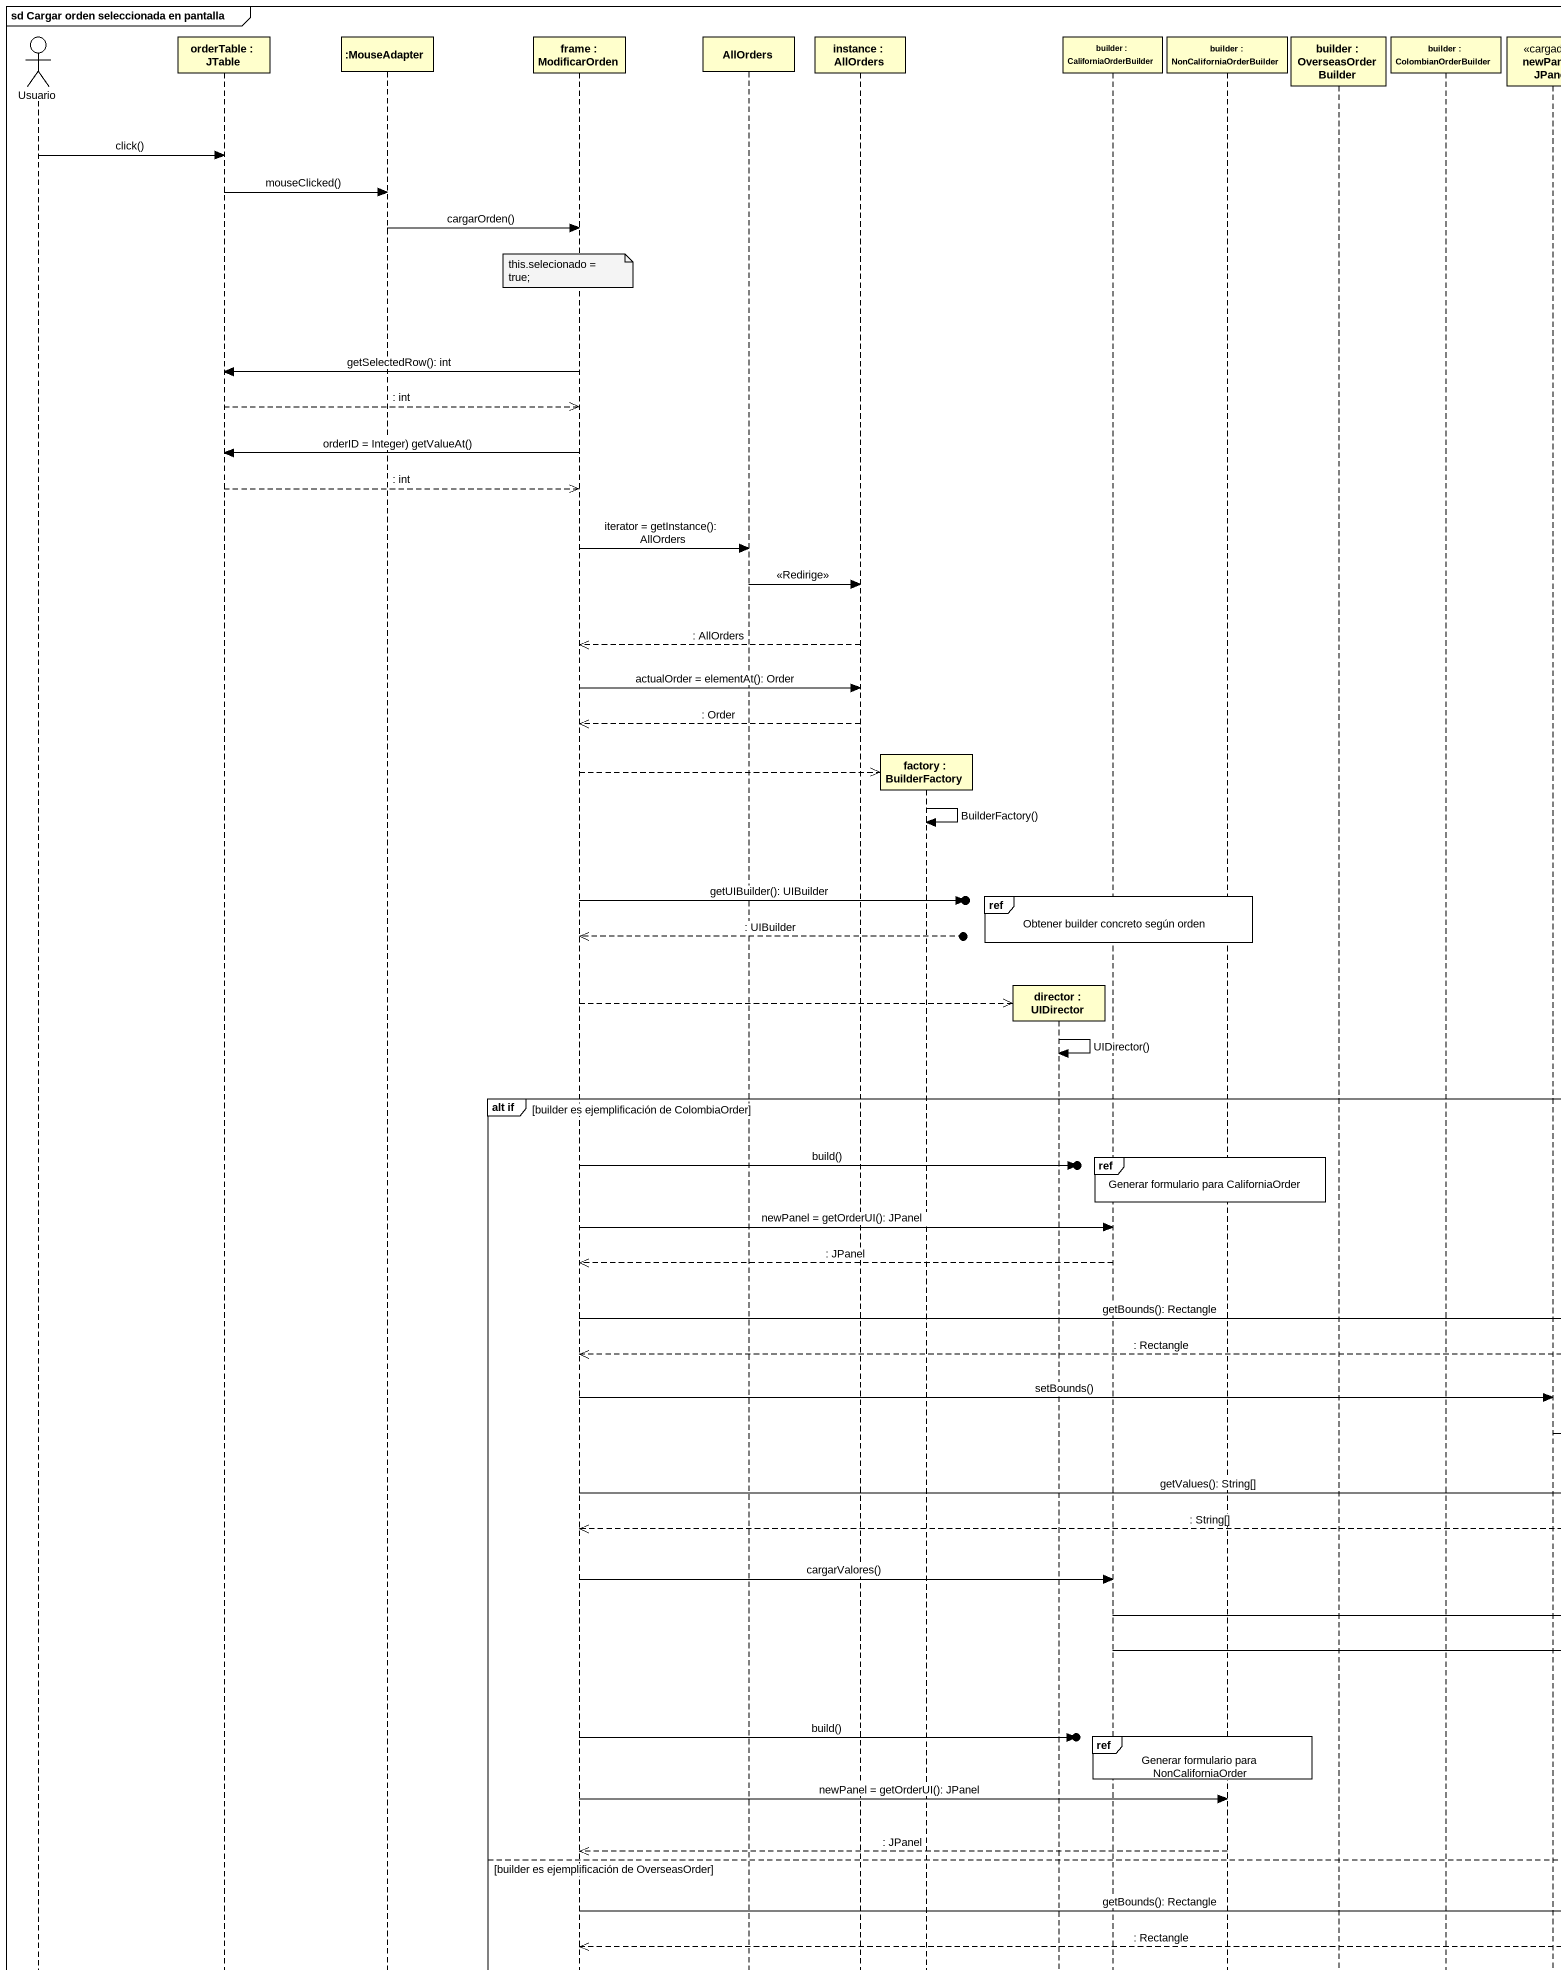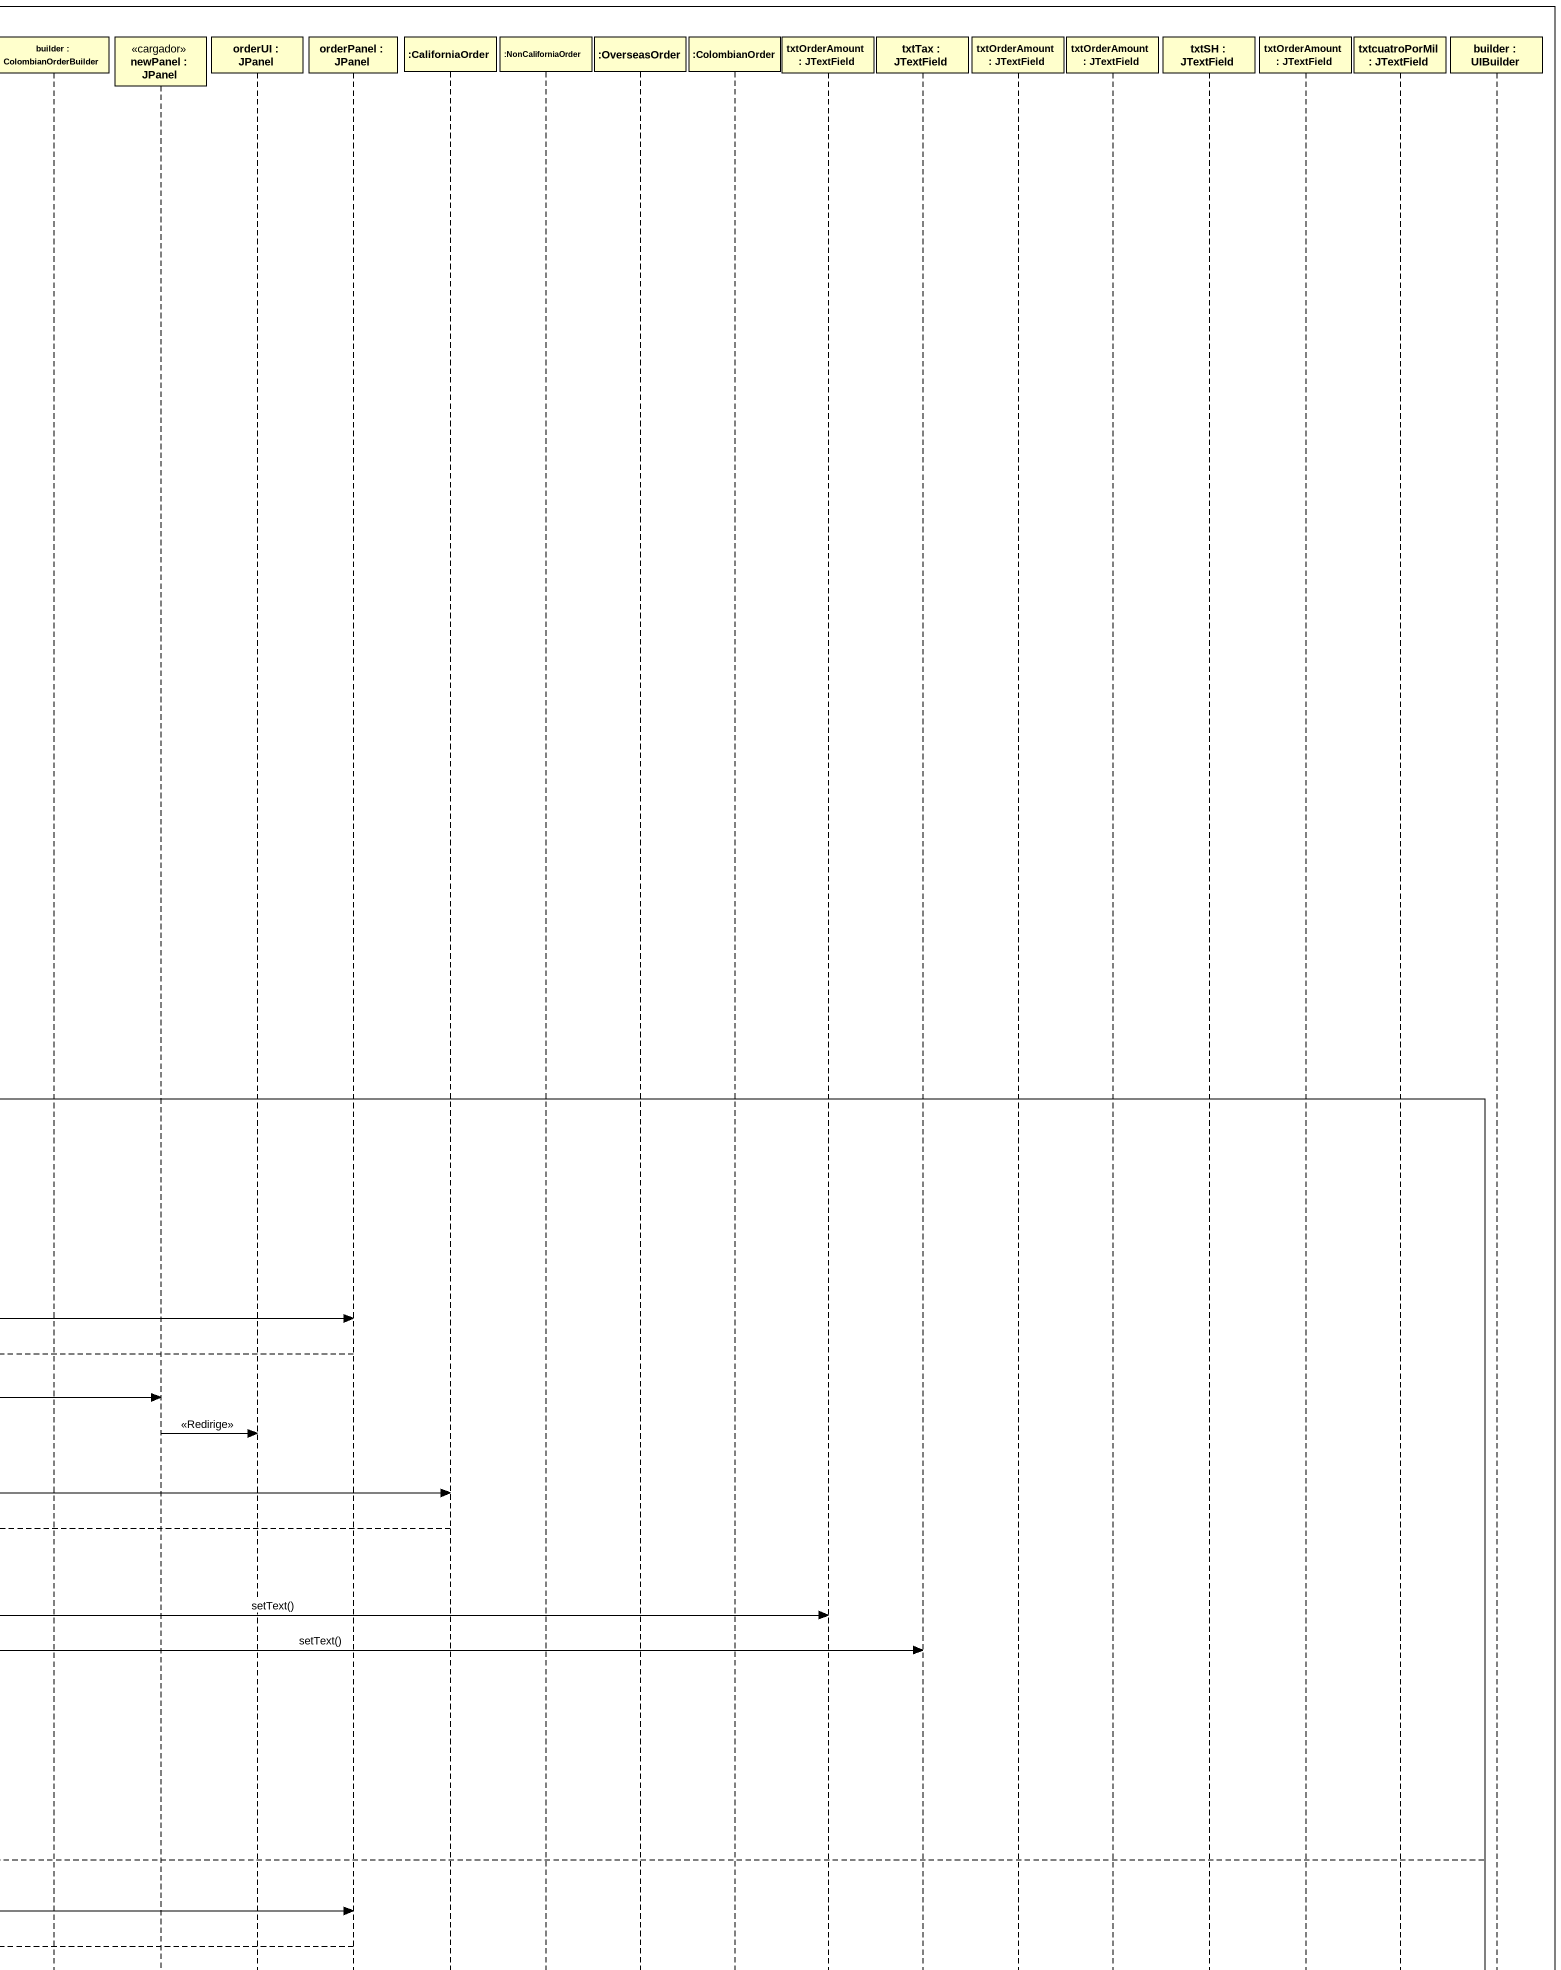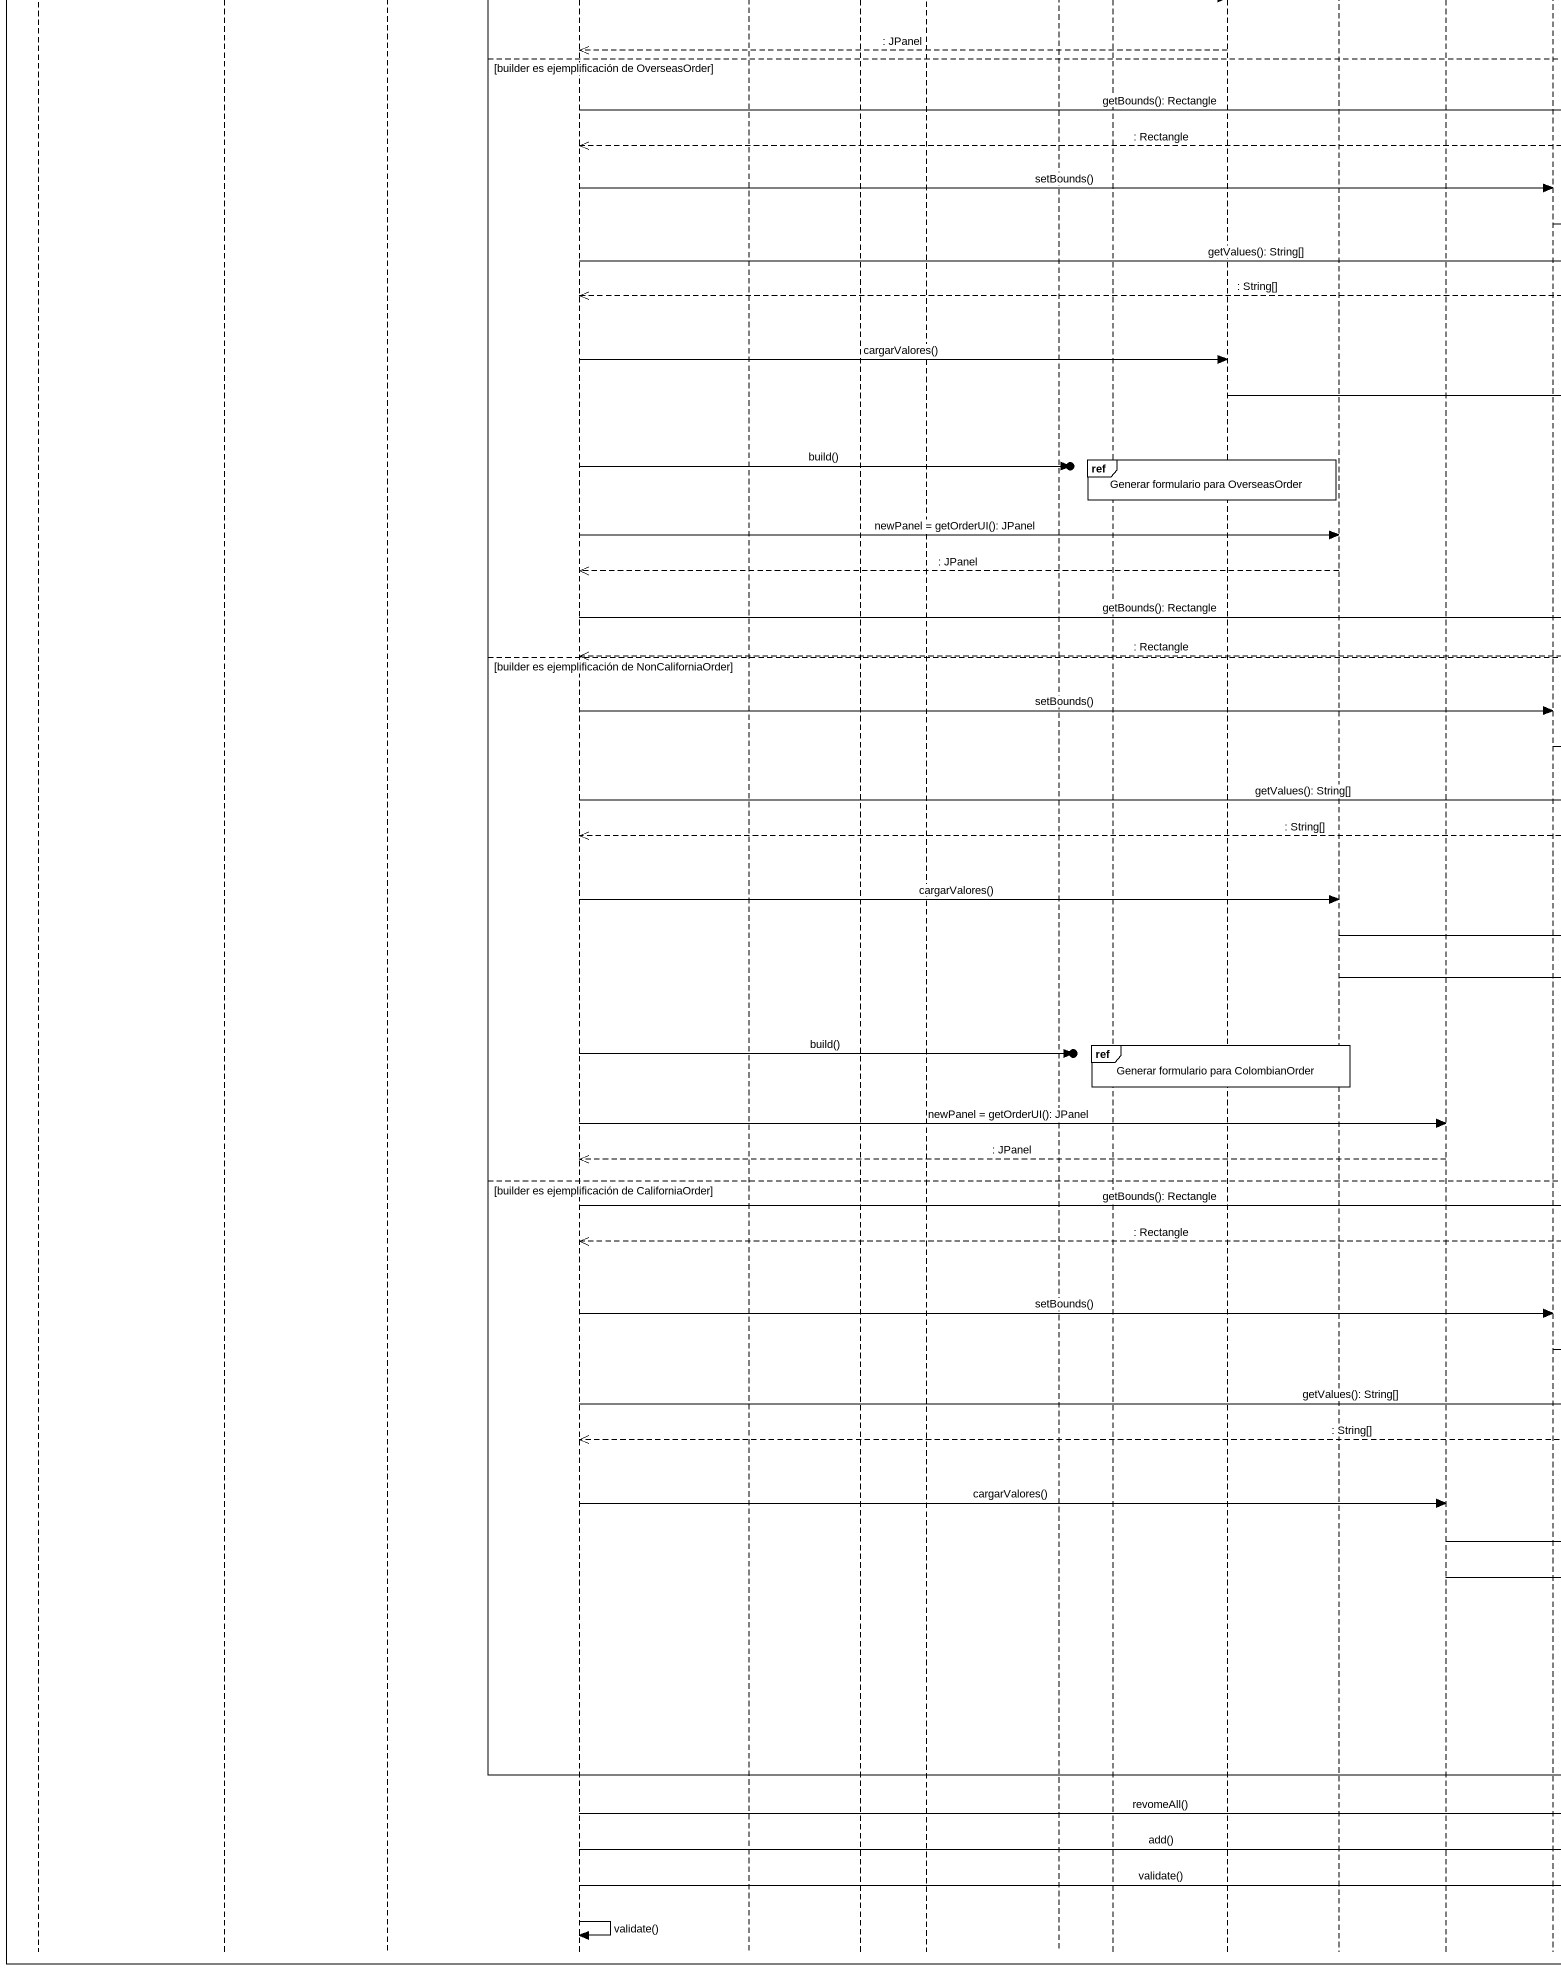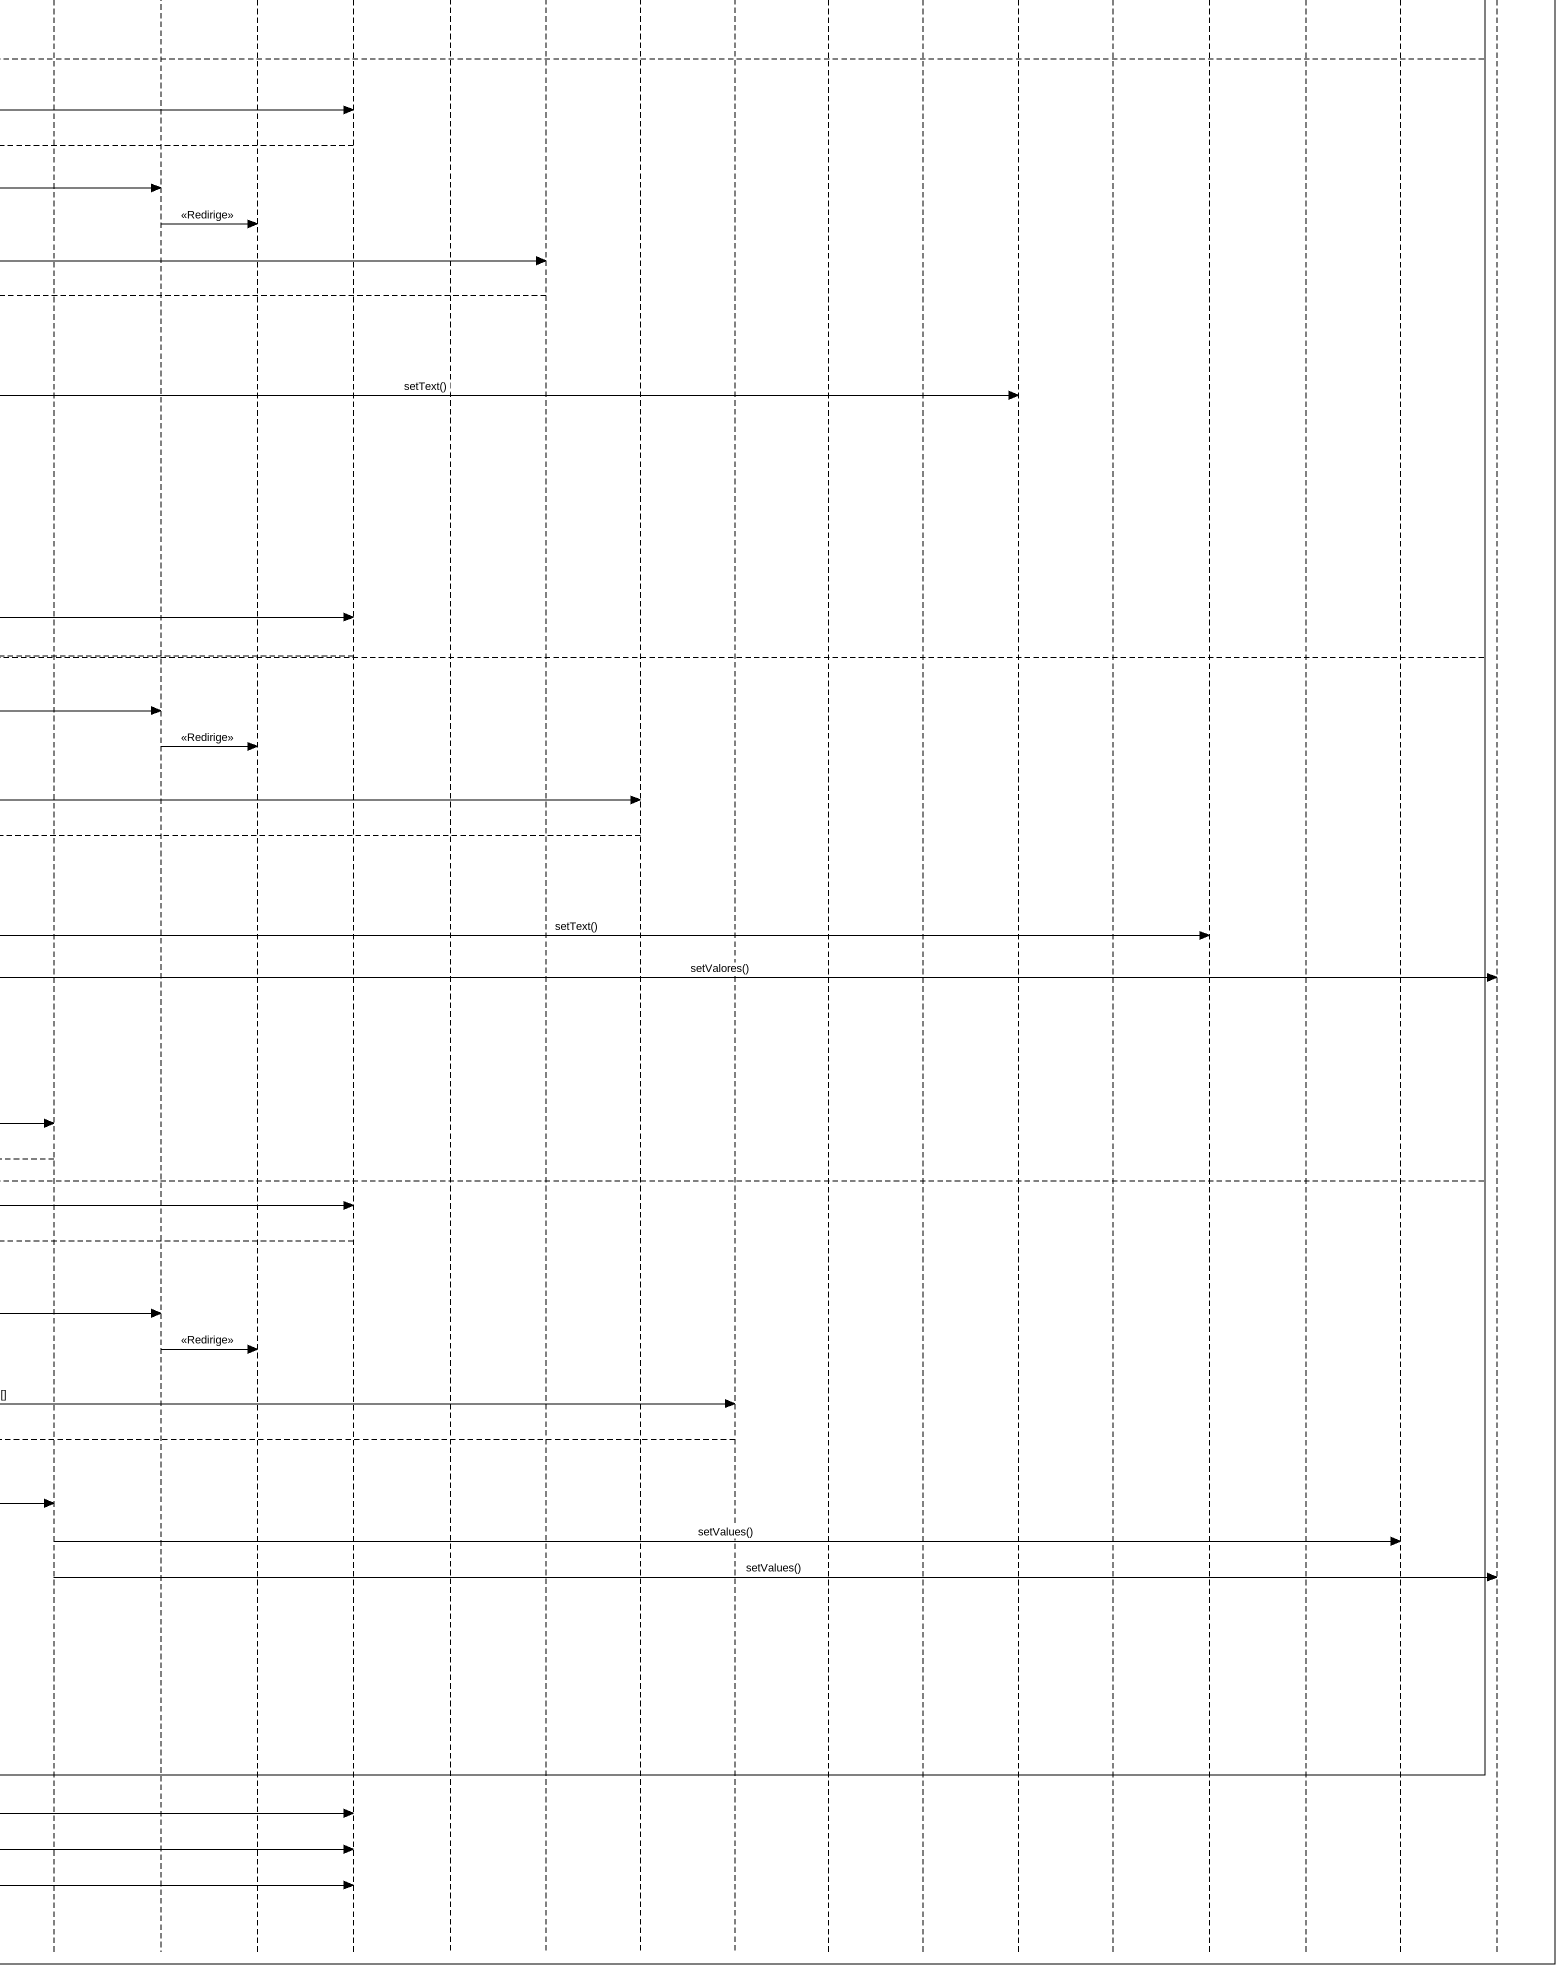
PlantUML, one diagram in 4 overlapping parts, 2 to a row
@startuml
mainframe sd Cargar orden seleccionada en pantalla
hide footbox
actor Usuario
participant "orderTable : JTable" as orderTable
participant ":MouseAdapter" as MouseAdapter
participant "frame : ModificarOrden" as frame_
participant AllOrders
participant "instance : AllOrders" as instance
participant "factory : BuilderFactory" as factory
participant "director : UIDirector" as director
participant "builder : CaliforniaOrderBuilder" as builder
participant "builder : NonCaliforniaOrderBuilder" as builder_2
participant "builder : OverseasOrderBuilder" as builder_3
participant "builder : ColombianOrderBuilder" as builder_4
participant "newPanel : JPanel" as newPanel <<cargador>>
participant "orderUI : JPanel" as orderUI
participant "orderPanel : JPanel" as orderPanel
participant ":CaliforniaOrder" as CaliforniaOrder
participant ":NonCaliforniaOrder" as NonCaliforniaOrder
participant ":OverseasOrder" as OverseasOrder
participant ":ColombianOrder" as ColombianOrder
participant "txtOrderAmount : JTextField" as txtOrderAmount
participant "txtTax : JTextField" as txtTax
participant "txtOrderAmount : JTextField" as txtOrderAmount_2
participant "txtOrderAmount : JTextField" as txtOrderAmount_3
participant "txtSH : JTextField" as txtSH
participant "txtOrderAmount : JTextField" as txtOrderAmount_4
participant "txtcuatroPorMil : JTextField" as txtcuatroPorMil
participant "builder : UIBuilder" as builder_5

Usuario -> orderTable : click()
orderTable -> MouseAdapter : mouseClicked()
MouseAdapter -> frame_ : cargarOrden()
note over frame_ : this.selecionado = true;
frame_ -> orderTable : getSelectedRow(): int
orderTable -->> frame_ : : int
frame_ -> orderTable : orderID = Integer) getValueAt()
orderTable -->> frame_ : : int
frame_ -> AllOrders : iterator = getInstance(): AllOrders
AllOrders -> instance : <<Redirige>>
instance -->> frame_ : : AllOrders
frame_ -> instance : actualOrder = elementAt(): Order
instance -->> frame_ : : Order
frame_ -->> factory **
factory -> factory : BuilderFactory()
ref over director, builder, builder_2 : Obtener builder concreto según orden
frame_ ->o] : getUIBuilder(): UIBuilder
frame_ <<--o] : : UIBuilder
frame_ -->> director **
director -> director : UIDirector()
group alt if [builder es ejemplificación de ColombiaOrder]
  ref over builder, builder_2 : Generar formulario para CaliforniaOrder
  frame_ ->o] : build()
  frame_ -> builder : newPanel = getOrderUI(): JPanel
  builder -->> frame_ : : JPanel
  frame_ -> orderPanel : getBounds(): Rectangle
  orderPanel -->> frame_ : : Rectangle
  frame_ -> newPanel : setBounds()
  newPanel -> orderUI : <<Redirige>>
  frame_ -> CaliforniaOrder : getValues(): String[]
  CaliforniaOrder -->> frame_ : : String[]
  frame_ -> builder : cargarValores()
  builder -> txtOrderAmount : setText()
  builder -> txtTax : setText()
  ref over builder, builder_2 : Generar formulario para NonCaliforniaOrder
  frame_ ->o] : build()
  frame_ -> builder_2 : newPanel = getOrderUI(): JPanel
  builder_2 -->> frame_ : : JPanel
else builder es ejemplificación de OverseasOrder
  frame_ -> orderPanel : getBounds(): Rectangle
  orderPanel -->> frame_ : : Rectangle
  frame_ -> newPanel : setBounds()
  newPanel -> orderUI : <<Redirige>>
  frame_ -> NonCaliforniaOrder : getValues(): String[]
  NonCaliforniaOrder -->> frame_ : : String[]
  frame_ -> builder_2 : cargarValores()
  builder_2 -> txtOrderAmount_2 : setText()
  ref over builder, builder_2 : Generar formulario para OverseasOrder
  frame_ ->o] : build()
  frame_ -> builder_3 : newPanel = getOrderUI(): JPanel
  builder_3 -->> frame_ : : JPanel
  frame_ -> orderPanel : getBounds(): Rectangle
  orderPanel -->> frame_ : : Rectangle
else builder es ejemplificación de NonCaliforniaOrder
  frame_ -> newPanel : setBounds()
  newPanel -> orderUI : <<Redirige>>
  frame_ -> OverseasOrder : getValues(): String[]
  OverseasOrder -->> frame_ : : String[]
  frame_ -> builder_3 : cargarValores()
  builder_3 -> txtSH : setText()
  builder_3 -> builder_5 : setValores()
  ref over builder, builder_2, builder_3 : Generar formulario para ColombianOrder
  frame_ ->o] : build()
  frame_ -> builder_4 : newPanel = getOrderUI(): JPanel
  builder_4 -->> frame_ : : JPanel
else builder es ejemplificación de CaliforniaOrder
  frame_ -> orderPanel : getBounds(): Rectangle
  orderPanel -->> frame_ : : Rectangle
  frame_ -> newPanel : setBounds()
  newPanel -> orderUI : <<Redirige>>
  frame_ -> ColombianOrder : getValues(): String[]
  ColombianOrder -->> frame_ : : String[]
  frame_ -> builder_4 : cargarValores()
  builder_4 -> txtcuatroPorMil : setValues()
  builder_4 -> builder_5 : setValues()
end
frame_ -> orderPanel : revomeAll()
frame_ -> orderPanel : add()
frame_ -> orderPanel : validate()
frame_ -> frame_ : validate()
@enduml
